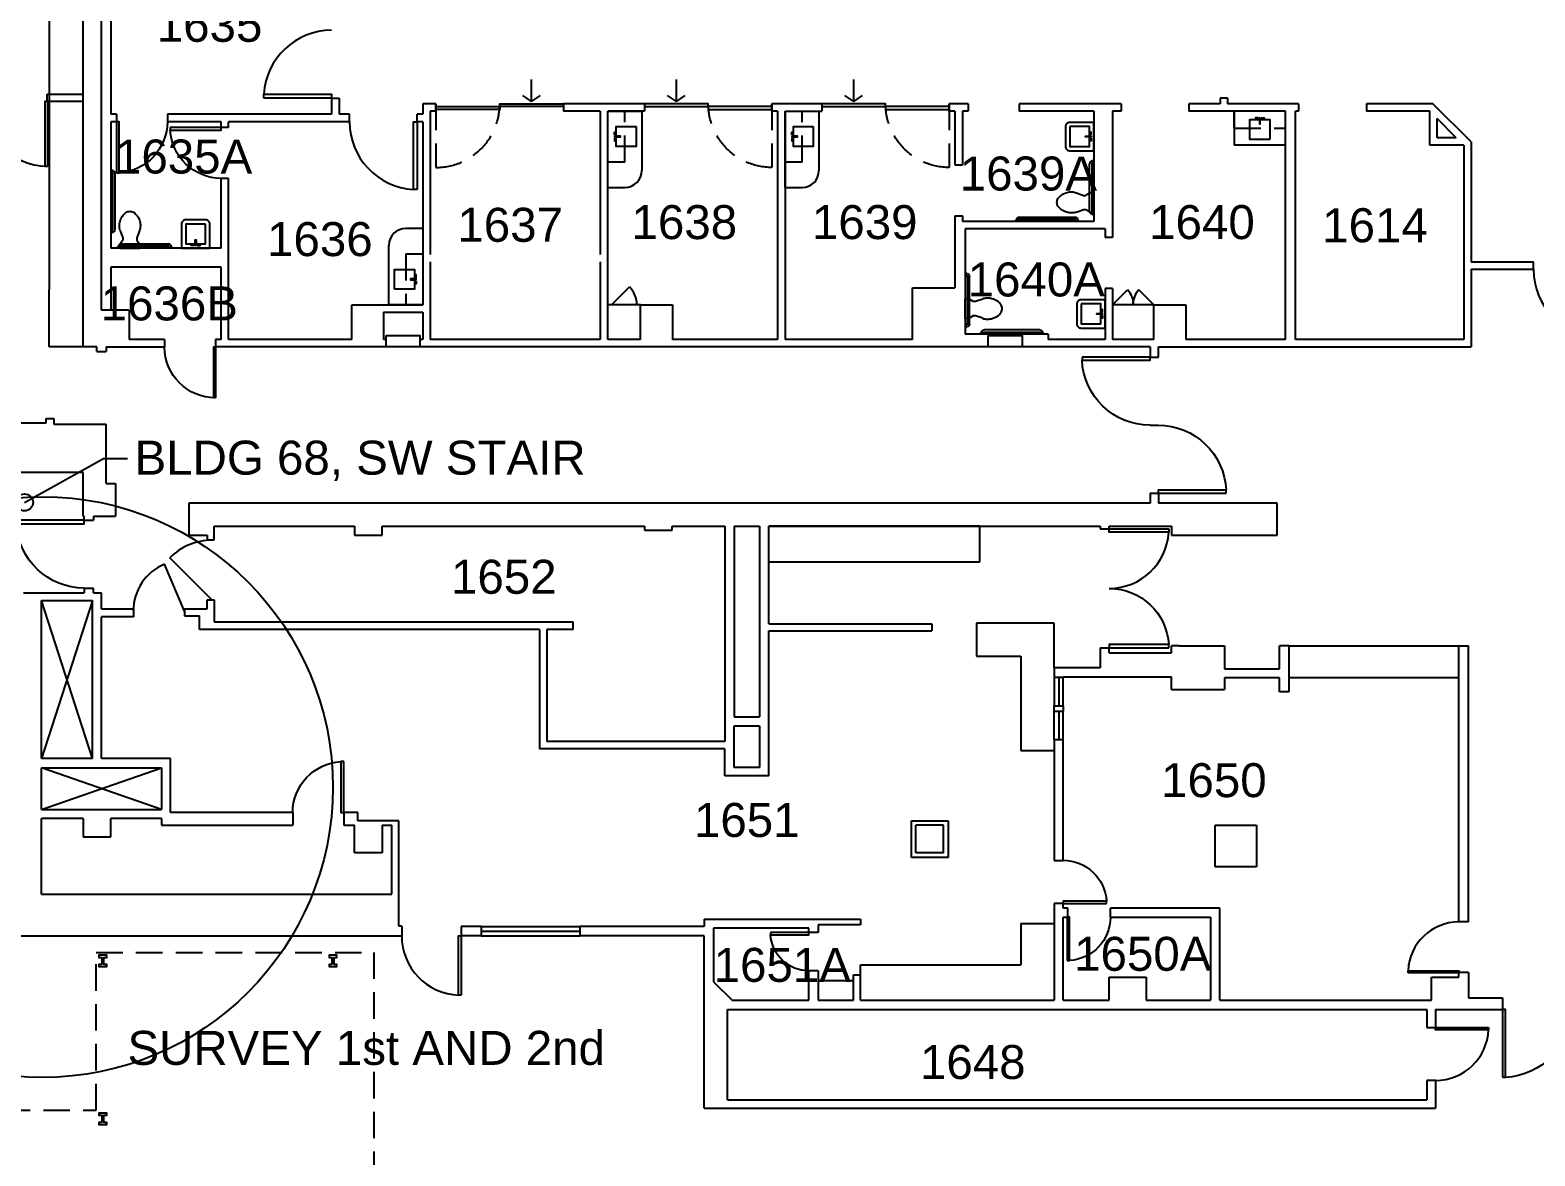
# Model space of a CAD drawing. Header units: inches. Extents: x 283 to 7662, y 1515 to 4754.
# Drawn here: x 1924 to 2987, y 2873 to 3668 of the extents above; entities that cross this region are included whole.
import ezdxf

# ---------------------------------------------------------------- set-up
doc = ezdxf.new("R2010")
doc.units = ezdxf.units.IN
doc.header["$LTSCALE"] = 150
doc.header["$MEASUREMENT"] = 0
doc.linetypes.add('HIDDEN2', pattern=[0.1875, 0.125, -0.0625])
doc.layers.get('0').update_dxf_attribs({"linetype": 'CONTINUOUS'})
doc.layers.get('DEFPOINTS').update_dxf_attribs({"color": 31, "linetype": 'CONTINUOUS'})
for name, color, linetype in [('A-ANNO-TEXT', 4, 'CONTINUOUS'), ('A-ANNO-TEXT-STAIR', 4, 'CONTINUOUS'), ('A-COLS', 5, 'CONTINUOUS'), ('A-DOOR', 2, 'CONTINUOUS'), ('A-FLOR-CASE', 3, 'CONTINUOUS'), ('A-FLOR-CASE-UPPR', 3, 'HIDDEN2'), ('A-FLOR-PFIX', 2, 'CONTINUOUS'), ('A-FLOR-SHAFT', 1, 'CONTINUOUS'), ('A-GLAZ', 2, 'CONTINUOUS'), ('A-GLAZ-SILL', 1, 'CONTINUOUS'), ('A-ROOF-OTLN', 2, 'HIDDEN2'), ('A-WALL-FULL', 6, 'CONTINUOUS')]:
    doc.layers.add(name, color=color, linetype=linetype)
doc.styles.add('ARIAL', font='arial.ttf')
doc.styles.add('AT', font='ARCHTITL.shx', dxfattribs={"width": 0.9})
doc.styles.get("Standard").update_dxf_attribs({"font": 'SIMPLEX.shx', "height": 9})
doc.dimstyles.new('DIM1-4', dxfattribs={"dimscale": 48, "dimtxt": 0.09375, "dimasz": 0.125, "dimexe": 0.125, "dimexo": 0.09375, "dimgap": 0, "dimtad": 1, "dimdec": 6, "dimzin": 7, "dimdsep": 46, "dimlunit": 4, "dimtxsty": 'AT', "dimblk": 'TICK', "dimblk1": 'ARROW', "dimblk2": 'ARROW', "dimsah": 1, "dimcen": 2.25, "dimdle": 1.5, "dimadec": 0, "dimazin": 0, "dimtfac": 1, "dimtdec": 6, "dimtix": 1, "dimtofl": 0, "dimtmove": 2, "dimatfit": 3, "dimldrblk": 'ARROW', "dimfxl": 1, "dimtolj": 1, "dimtzin": 3, "dimarcsym": 0})

# ---------------------------------------------------------------- blocks, each defined once
blk = doc.blocks.new('ICUDOOR')
at = {"linetype": 'HIDDEN2'}
blk.add_line((0, 0), (0, 45), dxfattribs=at)
for q in [(-73.7, -5.9), (-67.5, -17.2), (-61.3, -5.9)]:
    blk.add_line((-67.5, -1.5), q)
for points in [[(-45, 2), (-45, 0), (-90, 0), (-90, 2)], [(0, 4), (0, 2), (-45, 2), (-45, 4)]]:
    blk.add_lwpolyline(points, close=True)
blk.add_arc((0, 0), 45, 90, 180, dxfattribs=at)
blk = doc.blocks.new('SINK-1')
at = {"layer": 'A-FLOR-PFIX'}
for points in [[(0, -7), (0, 7), (14, 7), (14, -7)], [(15.2, -0.3), (15.2, 0.3), (11.1, 0.3), (11.1, -0.3)], [(15.2, 1.1), (15.2, 3.1), (14.8, 3.1), (14.8, 1.1)], [(15.2, -1.1), (15.2, -3.1), (14.8, -3.1), (14.8, -1.1)]]:
    blk.add_lwpolyline(points, close=True, dxfattribs=at)
blk = doc.blocks.new('WC4')
for p, q in [((-7, 0), (7, 0)), ((-7, -2.5), (-7, 0)), ((7, -2.5), (7, 0)), ((-5, -5.6), (-7, -2.5)), ((-6.8, -12.3), (-5, -7.2)), ((-5, -7.2), (-5, -5.6)), ((5, -5.6), (7, -2.5)), ((5, -7.2), (5, -5.6)), ((6.8, -12.3), (5, -7.2))]:
    blk.add_line(p, q)
for centre, radius, start, end in [((3.1, -15.7), 10.5, 161.1646, 180), ((3.1, -15.7), 10.5, 180, 198.8354), ((5.9, -15.7), 13.2, 194.9626, 211.7838), ((-6.5, -15.2), 14, 327.6462, 344.7553), ((-3.1, -15.7), 10.5, 360, 18.8354), ((-0.6, -16.2), 8.05, 341.1646, 3.7754), ((4, -16.2), 11.3, 214.6359, 233.9389), ((0, -20.1), 5.93, 243.2988, 270), ((0, -20.1), 5.93, 270, 296.7012), ((-4, -16.2), 11.3, 306.0611, 325.3641)]:
    blk.add_arc(centre, radius, start, end)
at = {"flags": 9}
for tag, p in [('FU_COLD', (-7, 0)), ('FU_HOT', (-7, -0.1)), ('FU_WASTE', (-7, -0.1)), ('FU_TOTAL', (-7, -0.1)), ('FIXT_CODE', (-7, -0.1))]:
    blk.add_attdef(tag, p, '', height=0.01, dxfattribs=at)
blk = doc.blocks.new('GRAB2PC')
at = {"color": 0}
for p, q in [((0, 55.5), (0.5, 55.5)), ((0.75, 55.25), (0.75, 52.75)), ((0.75, 54.75), (1, 54.75)), ((1, 53.25), (0.75, 53.25)), ((0.5, 52.5), (0, 52.5)), ((1.5, 13.25), (1.5, 52.75)), ((3, 52.75), (3, 13.25)), ((0, 13.5), (0.5, 13.5)), ((0.75, 13.25), (0.75, 10.75)), ((0.75, 12.75), (1, 12.75)), ((1, 11.25), (0.75, 11.25)), ((0.5, 10.5), (0, 10.5)), ((4.5, 0), (4.5, 0.5)), ((4.75, 0.75), (7.25, 0.75)), ((5.25, 0.75), (5.25, 1)), ((6.75, 1), (6.75, 0.75)), ((7.25, 3), (40.75, 3)), ((40.75, 1.5), (7.25, 1.5)), ((7.5, 0.5), (7.5, 0)), ((40.5, 0), (40.5, 0.5)), ((40.75, 0.75), (43.25, 0.75)), ((41.25, 0.75), (41.25, 1)), ((42.75, 1), (42.75, 0.75)), ((43.5, 0.5), (43.5, 0))]:
    blk.add_line(p, q, dxfattribs=at)
for p, q in [((0.75, 55.25), (0.5, 55.5)), ((0.75, 52.75), (0.5, 52.5)), ((0.75, 13.25), (0.5, 13.5)), ((0.75, 10.75), (0.5, 10.5)), ((4.75, 0.75), (4.5, 0.5)), ((7.25, 0.75), (7.5, 0.5)), ((40.75, 0.75), (40.5, 0.5)), ((43.25, 0.75), (43.5, 0.5))]:
    blk.add_line(p, q)
for centre, radius, start, end in [((1, 52.75), 2, 0, 90), ((1, 52.75), 0.5, 0, 90), ((1, 13.25), 0.5, 270, 0), ((1, 13.25), 2, 270, 0), ((7.25, 1), 2, 90, 180), ((7.25, 1), 0.5, 90, 180), ((40.75, 1), 2, 0, 90), ((40.75, 1), 0.5, 0, 90)]:
    blk.add_arc(centre, radius, start, end, dxfattribs=at)
blk = doc.blocks.new('SINK-2')
at = {"layer": 'A-FLOR-PFIX'}
blk.add_lwpolyline([(-20, -7), (-20, 7, -0.414214), (-17, 10), (0, 10), (0, -10), (-17, -10, -0.414214)], format="xyb", close=True, dxfattribs=at)
for points in [[(-17, -7), (-17, 7), (-3, 7), (-3, -7)], [(-1.8, -0.3), (-1.8, 0.3), (-5.9, 0.3), (-5.9, -0.3)], [(-1.8, 1.1), (-1.8, 3.1), (-2.2, 3.1), (-2.2, 1.1)], [(-1.8, -1.1), (-1.8, -3.1), (-2.2, -3.1), (-2.2, -1.1)]]:
    blk.add_lwpolyline(points, close=True, dxfattribs=at)
blk = doc.blocks.new('4DOOR')
blk.add_lwpolyline([(0, 48), (2, 48), (2, 0), (0, 0)], close=True)
blk.add_arc((-0.1, 0), 48.1, 0.0378, 87.5244)
blk = doc.blocks.new('3DOOR')
blk.add_lwpolyline([(0, 36), (2, 36), (2, 0), (0, 0)], close=True)
blk.add_arc((-0.1, -0.04), 36.1, 0.06887, 86.65797)
blk = doc.blocks.new('48-dr')
blk.add_lwpolyline([(0, 48), (2, 48), (2, 0), (0, 0)], close=True)
blk.add_arc((-0.1, 0), 48.1, 0.0423, 87.521)
blk = doc.blocks.new('DOOR48')
blk.add_lwpolyline([(0, 48), (-1.75, 48), (-1.75, 0), (0, 0)], close=True)
blk.add_arc((0, 0), 48, 90, 180)
blk = doc.blocks.new('dr-36')
blk.add_lwpolyline([(0, 36.06), (2, 36.06), (2, 0), (0, 0)], close=True)
blk.add_arc((-0.1, -0.04), 36.17, 0.06887, 86.65797)
blk = doc.blocks.new('ARROW')
for p, q in [((0, 0), (-0.746, 0.132)), ((-0.746, 0.132), (-0.746, -0.132)), ((0, 0), (-0.746, 0.062)), ((0, 0), (-1.278, 0)), ((0, 0), (-0.746, -0.132)), ((0, 0), (-0.746, -0.062))]:
    blk.add_line(p, q)
blk = doc.blocks.new('TICK')
for p, q in [((0.988, 0), (-0.988, 0)), ((-0.223, -0.223), (0.223, 0.223))]:
    blk.add_line(p, q)

msp = doc.modelspace()

# ---------------------------------------------------------------- linework, layer by layer
at = {"layer": 'A-COLS'}
for p, q in [((2549.7, 3087.2), (2549.7, 3106.8)), ((2569.2, 3106.8), (2549.7, 3106.8)), ((2569.2, 3087.2), (2569.2, 3106.8)), ((2569.2, 3087.2), (2549.7, 3087.2))]:
    msp.add_line(p, q, dxfattribs=at)
for points in [[(1974.7, 3008.5), (1972.7, 3008.5), (1972.7, 3007), (1978.2, 3007), (1978.2, 3008.5), (1976.2, 3008.5), (1976.2, 3013.5), (1978.2, 3013.5), (1978.2, 3015), (1972.7, 3015), (1972.7, 3013.5), (1974.7, 3013.5)], [(2137.2, 3008.5), (2135.2, 3008.5), (2135.2, 3007), (2140.7, 3007), (2140.7, 3008.5), (2138.7, 3008.5), (2138.7, 3013.5), (2140.7, 3013.5), (2140.7, 3015), (2135.2, 3015), (2135.2, 3013.5), (2137.2, 3013.5)], [(1974.7, 2897), (1972.7, 2897), (1972.7, 2895.5), (1978.2, 2895.5), (1978.2, 2897), (1976.2, 2897), (1976.2, 2902), (1978.2, 2902), (1978.2, 2903.5), (1972.7, 2903.5), (1972.7, 2902), (1974.7, 2902)]]:
    msp.add_lwpolyline(points, close=True, dxfattribs=at)
at = {"layer": 'A-DOOR'}
for p, q in [((2715, 3389.3), (2720.7, 3389.3)), ((2052.5, 3266), (2022.7, 3295.6)), ((2033, 3257.9), (2019, 3291))]:
    msp.add_line(p, q, dxfattribs=at)
for centre, major_axis, start_param, end_param in [((2052.5, 3266), (-29.7, 29.7), 5.497787, 6.286706), ((2033, 3257.9), (-25.5, 25.5), 5.89815, 7.068583)]:
    msp.add_ellipse(centre, major_axis=major_axis, ratio=1, start_param=start_param, end_param=end_param, dxfattribs=at)
at = {"layer": 'A-FLOR-CASE'}
for p, q in [((2332, 3557), (2332, 3611)), ((2332, 3611), (2356, 3611)), ((2356, 3611), (2356, 3569)), ((2457.2, 3557), (2457.2, 3611)), ((2457.2, 3611), (2481.2, 3611)), ((2481.2, 3611), (2481.2, 3569)), ((2774.5, 3611), (2774.5, 3587)), ((2810.5, 3587), (2774.5, 3587)), ((2332, 3557), (2344, 3557)), ((2457.2, 3557), (2469.2, 3557)), ((2201.5, 3528.2), (2189.5, 3528.2)), ((2201.5, 3528.2), (2201.5, 3474.2)), ((2177.5, 3474.2), (2177.5, 3516.2)), ((2334.6, 3474.2), (2347.4, 3487)), ((2688.5, 3474.2), (2699.1, 3484.8)), ((2717.7, 3474.2), (2707.1, 3484.8)), ((2201.5, 3474.2), (2177.5, 3474.2)), ((2355.2, 3474.2), (2332, 3474.2)), ((2717.7, 3474.2), (2688.5, 3474.2)), ((2594.8, 3318), (2445.8, 3318)), ((2594.8, 3292.8), (2594.8, 3318)), ((2445.8, 3292.8), (2594.8, 3292.8)), ((2647.2, 3249.4), (2592.5, 3249.4)), ((2592.5, 3249.4), (2592.5, 3226.1)), ((2647.2, 3218), (2647.2, 3249.4)), ((2735.5, 3233.5), (2759.5, 3233.5)), ((2813, 3233.5), (2933.2, 3233.5)), ((2592.5, 3226.1), (2623.8, 3226.1)), ((2623.8, 3226.1), (2623.8, 3159.6)), ((2933.2, 3210.8), (2813, 3210.8)), ((2735.5, 3202.5), (2759.5, 3202.5)), ((2623.8, 3159.6), (2647.2, 3159.6)), ((2623.8, 3037.5), (2647.2, 3037.5)), ((2623.8, 3037.5), (2623.8, 3008.2)), ((2510.5, 3008.2), (2623.8, 3008.2)), ((2510.5, 3001.2), (2510.5, 3008.2)), ((2480.5, 2997.2), (2505.5, 2997.2))]:
    msp.add_line(p, q, dxfattribs=at)
for points in [[(2175.4, 3452.5), (2199.4, 3452.5), (2199.4, 3444.5), (2175.4, 3444.5)], [(2600.6, 3452.5), (2624.6, 3452.5), (2624.6, 3444.5), (2600.6, 3444.5)]]:
    msp.add_lwpolyline(points, close=True, dxfattribs=at)
for centre, radius, start, end in [((2344, 3569), 12, 270, 0), ((2469.2, 3569), 12, 270, 0), ((2189.5, 3516.2), 12, 90, 180), ((2334.6, 3474.2), 18, 0, 45), ((2688.5, 3474.2), 14.9, 0, 45), ((2717.7, 3474.2), 14.9, 135, 180)]:
    msp.add_arc(centre, radius, start, end, dxfattribs=at)
at = {"layer": 'A-FLOR-CASE-UPPR'}
for p, q in [((2344, 3575), (2344, 3611)), ((2469.2, 3575), (2469.2, 3611)), ((2774.5, 3599), (2774.5, 3611)), ((2774.5, 3599), (2810.5, 3599)), ((2344, 3575), (2332, 3575)), ((2469.2, 3575), (2457.2, 3575)), ((2189.5, 3510.2), (2189.5, 3474.2)), ((2189.5, 3510.2), (2201.5, 3510.2))]:
    msp.add_line(p, q, dxfattribs=at)
at = {"layer": 'A-FLOR-SHAFT'}
for p, q in [((1968, 3153.8), (1932.2, 3265.5)), ((1968, 3265.5), (1932.2, 3153.8)), ((1932.2, 3118), (2016.8, 3147.3)), ((2016.8, 3118), (1932.2, 3147.3))]:
    msp.add_line(p, q, dxfattribs=at)
at = {"layer": 'A-GLAZ'}
for p, q in [((2650.5, 3211), (2650.5, 3191)), ((2650.5, 3187), (2650.5, 3167)), ((2242.5, 3032), (2312.5, 3032))]:
    msp.add_line(p, q, dxfattribs=at)
msp.add_lwpolyline([(2647.2, 3191), (2653.7, 3191), (2653.7, 3187), (2647.2, 3187)], close=True, dxfattribs=at)
at = {"layer": 'A-GLAZ-SILL'}
for p, q in [((2647.2, 3211), (2647.2, 3191)), ((2653.7, 3191), (2653.7, 3211)), ((2647.2, 3167), (2647.2, 3187)), ((2653.7, 3167), (2653.7, 3187)), ((2242.5, 3035.2), (2312.5, 3035.2)), ((2242.5, 3028.8), (2312.5, 3028.8))]:
    msp.add_line(p, q, dxfattribs=at)
at = {"layer": 'A-ROOF-OTLN'}
msp.add_lwpolyline([(1970.7, 2380), (1970.7, 2490.5), (1977, 2490.5), (1977, 2514), (1970.7, 2514), (1970.7, 2672.5), (1977, 2672.5), (1977, 2696), (1970.7, 2696), (1970.7, 2790.5), (1792.8, 2790.5), (1792.8, 2905.5), (1970.7, 2905.5), (1970.7, 3017), (2166.8, 3017), (2166.8, 2240.5), (1898.8, 2240.5), (1898.8, 2380)], close=True, dxfattribs=at)
at = {"layer": 'A-WALL-FULL'}
for p, q in [((1961.5, 3444.5), (1961.5, 4128.7)), ((1937.5, 3960.5), (1937.5, 3485)), ((1974.5, 3470.5), (1974.5, 3717.8)), ((1981, 3716.7), (1981, 3608.7)), ((1936.1, 3623), (1961.5, 3623)), ((1936.1, 3618), (1936.1, 3623)), ((1936.1, 3618), (1961.5, 3618)), ((2137, 3620.2), (2137, 3608.7)), ((2137, 3620.2), (2142.3, 3620.2)), ((2142.3, 3620.2), (2142.3, 3608.7)), ((2201.5, 3616.2), (2201.5, 3608.7)), ((2210.7, 3616.2), (2201.5, 3616.2)), ((2210.7, 3611), (2210.7, 3616.2)), ((2358, 3616.2), (2300.7, 3616.2)), ((2300.7, 3616.2), (2300.7, 3611)), ((2358, 3616.2), (2358, 3611)), ((2483.2, 3616.2), (2448, 3616.2)), ((2448, 3611), (2448, 3616.2)), ((2483.2, 3616.2), (2483.2, 3611)), ((2586.5, 3616.2), (2573.2, 3616.2)), ((2573.2, 3611), (2573.2, 3616.2)), ((2586.5, 3616.2), (2586.5, 3611)), ((2694.5, 3616.2), (2622.5, 3616.2)), ((2622.5, 3616.2), (2622.5, 3611)), ((2694.5, 3616.2), (2694.5, 3611)), ((2742.5, 3616.2), (2742.5, 3611)), ((2764.6, 3616.2), (2742.5, 3616.2)), ((2769.8, 3620.2), (2764.6, 3620.2)), ((2764.6, 3620.2), (2764.6, 3616.2)), ((2769.8, 3620.2), (2769.8, 3616.2)), ((2819.8, 3616.2), (2769.8, 3616.2)), ((2819.8, 3616.2), (2819.8, 3611)), ((2914.7, 3616.2), (2867.8, 3616.2)), ((2867.8, 3616.2), (2867.8, 3611)), ((2941.8, 3589.2), (2914.7, 3616.2)), ((1985, 3608.7), (1981, 3608.7)), ((1985, 3603.5), (1981, 3603.5)), ((1981, 3603.5), (1981, 3514.2)), ((1985, 3608.7), (1985, 3603.5)), ((2021, 3608.7), (2021, 3603.5)), ((2137, 3608.7), (2021, 3608.7)), ((2059, 3603.5), (2021, 3603.5)), ((2059, 3599.5), (2059, 3603.5)), ((2064.2, 3599.5), (2064.2, 3603.5)), ((2149.5, 3603.5), (2064.2, 3603.5)), ((2149.5, 3608.7), (2142.3, 3608.7)), ((2149.5, 3603.5), (2149.5, 3608.7)), ((2201.5, 3608.7), (2197.5, 3608.7)), ((2197.5, 3603.5), (2197.5, 3608.7)), ((2201.5, 3603.5), (2197.5, 3603.5)), ((2201.5, 3603.5), (2201.5, 3474.2)), ((2206.7, 3611), (2206.7, 3509.8)), ((2210.7, 3611), (2206.7, 3611)), ((2326.7, 3611), (2300.7, 3611)), ((2326.7, 3611), (2326.7, 3509.8)), ((2358, 3611), (2332, 3611)), ((2332, 3449.8), (2332, 3611)), ((2452, 3611), (2448, 3611)), ((2452, 3611), (2452, 3449.8)), ((2457.2, 3611), (2457.2, 3449.8)), ((2457.2, 3611), (2483.2, 3611)), ((2577.2, 3611), (2573.2, 3611)), ((2577.2, 3611), (2577.2, 3573)), ((2582.5, 3611), (2582.5, 3573)), ((2586.5, 3611), (2582.5, 3611)), ((2675.3, 3611), (2622.5, 3611)), ((2675.3, 3611), (2675.3, 3533)), ((2694.5, 3611), (2688.5, 3611)), ((2688.5, 3611), (2688.5, 3521.8)), ((2810.6, 3611), (2742.5, 3611)), ((2810.6, 3449.8), (2810.6, 3611)), ((2817.8, 3449.8), (2817.8, 3611)), ((2819.8, 3611), (2817.8, 3611)), ((2912.5, 3611), (2867.8, 3611)), ((2912.5, 3587), (2912.5, 3611)), ((2931.3, 3592.2), (2917.8, 3605.7)), ((2917.8, 3592.2), (2917.8, 3605.7)), ((2064.2, 3599.5), (2059, 3599.5)), ((2931.3, 3592.2), (2917.8, 3592.2)), ((2936.5, 3587), (2912.5, 3587)), ((2936.5, 3587), (2936.5, 3449.8)), ((2941.8, 3589.2), (2941.8, 3504.5)), ((2577.2, 3573), (2582.5, 3573)), ((2064.2, 3563.5), (2059, 3563.5)), ((2059, 3514.2), (2059, 3563.5)), ((2064.2, 3449.8), (2064.2, 3563.5)), ((2577.2, 3537), (2582.5, 3537)), ((2577.2, 3537), (2577.2, 3486.2)), ((2582.5, 3537), (2582.5, 3533)), ((2675.3, 3533), (2582.5, 3533)), ((2683.3, 3527.8), (2584.5, 3527.8)), ((2584.5, 3527.8), (2584.5, 3453.5)), ((2683.3, 3527.8), (2683.3, 3521.8)), ((2688.5, 3521.8), (2683.3, 3521.8)), ((2059, 3514.2), (1981, 3514.2)), ((1981, 3500.9), (1981, 3470.5)), ((2059, 3500.9), (1981, 3500.9)), ((2059, 3449.8), (2059, 3500.9)), ((2206.7, 3504.5), (2206.7, 3449.8)), ((2326.7, 3504.5), (2326.7, 3449.8)), ((2941.8, 3504.5), (2985.8, 3504.5)), ((2941.8, 3499.3), (2941.8, 3444.5)), ((2941.8, 3499.3), (2985.8, 3499.3)), ((2985.8, 3499.3), (2985.8, 3504.5)), ((2547.2, 3449.8), (2547.2, 3486.2)), ((2547.2, 3486.2), (2577.2, 3486.2)), ((1937.5, 3444.5), (1937.5, 3485)), ((2688.5, 3485.8), (2683.3, 3485.8)), ((2683.3, 3485.8), (2683.3, 3449.8)), ((2688.5, 3485.8), (2688.5, 3449.8)), ((1994, 3470.5), (1974.5, 3470.5)), ((1994, 3470.5), (1994, 3449.8)), ((2151.2, 3449.8), (2151.2, 3474.2)), ((2151.2, 3474.2), (2201.5, 3474.2)), ((2173.7, 3469), (2201.5, 3469)), ((2173.7, 3469), (2173.7, 3449.8)), ((2201.5, 3469), (2201.5, 3449.8)), ((2355.2, 3449.8), (2355.2, 3474.2)), ((2355.2, 3474.2), (2377.7, 3474.2)), ((2377.7, 3474.2), (2377.7, 3449.8)), ((2717.7, 3449.8), (2717.7, 3474.2)), ((2717.7, 3474.2), (2740.2, 3474.2)), ((2740.2, 3474.2), (2740.2, 3449.8)), ((1971.2, 3444.5), (1937.5, 3444.5)), ((1971.2, 3441.2), (1971.2, 3444.5)), ((1977.8, 3444.5), (2019, 3444.5)), ((1977.8, 3444.5), (1977.8, 3441.2)), ((2019, 3449.8), (1994, 3449.8)), ((2019, 3449.8), (2019, 3444.5)), ((2055, 3449.8), (2055, 3444.5)), ((2059, 3449.8), (2055, 3449.8)), ((2175.4, 3444.5), (2055, 3444.5)), ((2151.2, 3449.8), (2064.2, 3449.8)), ((2175.4, 3449.8), (2173.7, 3449.8)), ((2201.5, 3449.8), (2199.4, 3449.8)), ((2206.7, 3444.5), (2199.4, 3444.5)), ((2600.6, 3444.5), (2326.7, 3444.5)), ((2355.2, 3449.8), (2332, 3449.8)), ((2452, 3449.8), (2377.7, 3449.8)), ((2547.2, 3449.8), (2457.2, 3449.8)), ((2643.1, 3453.5), (2584.5, 3453.5)), ((2715, 3444.5), (2624.6, 3444.5)), ((2643.1, 3453.5), (2643.1, 3449.8)), ((2683.3, 3449.8), (2643.1, 3449.8)), ((2717.7, 3449.8), (2688.5, 3449.8)), ((2715, 3444.5), (2715, 3437.2)), ((2721, 3444.5), (2941.8, 3444.5)), ((2721, 3437.2), (2721, 3444.5)), ((2810.6, 3449.8), (2740.2, 3449.8)), ((2936.5, 3449.8), (2817.8, 3449.8)), ((1971.2, 3441.2), (1977.8, 3441.2)), ((2715, 3437.2), (2721, 3437.2)), ((1858, 3390.9), (1935.5, 3390.9)), ((1935.5, 3390.9), (1935.5, 3393.9)), ((1935.5, 3393.9), (1940.8, 3393.9)), ((1940.8, 3393.9), (1940.8, 3389.9)), ((1940.8, 3389.9), (1977.8, 3389.9)), ((1977.8, 3348.1), (1977.8, 3389.9)), ((1961.5, 3355.9), (1877.5, 3355.9)), ((1961.5, 3324.9), (1961.5, 3355.9)), ((1977.8, 3348.1), (1984.3, 3348.1)), ((1984.3, 3348.1), (1984.3, 3324.9)), ((2715, 3341.2), (2721, 3341.2)), ((2715, 3341.2), (2715, 3334.2)), ((2721, 3341.2), (2721, 3334.2)), ((2036.2, 3334.2), (2036.2, 3311.5)), ((2715, 3334.2), (2036.2, 3334.2)), ((2804.8, 3334.2), (2721, 3334.2)), ((2804.8, 3311.5), (2804.8, 3334.2)), ((1961.5, 3324.9), (1962.3, 3324.9)), ((1962.3, 3322.1), (1962.3, 3324.9)), ((1962.3, 3322.1), (1968.8, 3322.1)), ((1968.8, 3324.9), (1984.3, 3324.9)), ((1968.8, 3324.9), (1968.8, 3322.1)), ((2054.1, 3318), (2153.2, 3318)), ((2054.1, 3308.2), (2054.1, 3318)), ((2153.2, 3318), (2153.2, 3311.5)), ((2172.7, 3318), (2358, 3318)), ((2172.7, 3311.5), (2172.7, 3318)), ((2358, 3318), (2358, 3315)), ((2377.5, 3318), (2414.8, 3318)), ((2377.5, 3315), (2377.5, 3318)), ((2414.8, 3318), (2414.8, 3165.8)), ((2421.2, 3318), (2421.2, 3183.4)), ((2421.2, 3318), (2439.2, 3318)), ((2439.2, 3318), (2439.2, 3183.4)), ((2445.8, 3249), (2445.8, 3318)), ((2445.8, 3318), (2679.8, 3318)), ((2679.8, 3318), (2679.8, 3316)), ((2679.8, 3316), (2686.2, 3316)), ((2686.2, 3316), (2686.2, 3318)), ((2686.2, 3318), (2730.2, 3318)), ((2730.2, 3318), (2730.2, 3311.5)), ((2036.2, 3311.5), (2049.2, 3311.5)), ((2049.2, 3311.5), (2049.2, 3308.2)), ((2049.2, 3308.2), (2054.1, 3308.2)), ((2153.2, 3311.5), (2172.7, 3311.5)), ((2358, 3315), (2377.5, 3315)), ((2730.2, 3311.5), (2804.8, 3311.5)), ((1962.3, 3274.1), (1968.8, 3274.1)), ((1962.3, 3274.1), (1962.3, 3270.9)), ((1968.8, 3270.9), (1968.8, 3274.1)), ((1919.3, 3270.9), (1962.3, 3270.9)), ((1932.2, 3265.5), (1968, 3265.5)), ((1932.2, 3153.8), (1932.2, 3265.5)), ((1968, 3153.9), (1932.2, 3265.4)), ((1968, 3265.4), (1932.2, 3153.9)), ((1968, 3153.9), (1968, 3265.5)), ((1968.8, 3270.9), (1974.5, 3270.9)), ((1974.5, 3259.5), (1974.5, 3270.9)), ((2049.2, 3259.5), (2049.2, 3266)), ((2049.2, 3266), (2054.1, 3266)), ((2054.1, 3266), (2054.1, 3250.5)), ((1974.5, 3259.5), (1997, 3259.5)), ((1997, 3254), (1974.5, 3254)), ((1974.5, 3153.8), (1974.5, 3254)), ((1997, 3259.5), (1997, 3254)), ((2033, 3259.5), (2033, 3254.6)), ((2033, 3259.5), (2049.2, 3259.5)), ((2033, 3254.6), (2043.7, 3254.6)), ((2043.7, 3245), (2043.7, 3254.6)), ((2283.9, 3245), (2043.7, 3245)), ((2054.1, 3250.5), (2307.5, 3250.5)), ((2283.9, 3245), (2283.9, 3160.8)), ((2307.5, 3245), (2288.9, 3245)), ((2288.9, 3245), (2288.9, 3165.8)), ((2307.5, 3245), (2307.5, 3250.5)), ((2445.8, 3249), (2560.8, 3249)), ((2445.8, 3141.6), (2445.8, 3244)), ((2445.8, 3244), (2560.8, 3244)), ((2560.8, 3249), (2560.8, 3244)), ((2679.8, 3232), (2679.8, 3218)), ((2679.8, 3232), (2686.2, 3232)), ((2686.2, 3228.5), (2686.2, 3232)), ((2735.5, 3233.5), (2730.2, 3233.5)), ((2730.2, 3228.5), (2730.2, 3233.5)), ((2759.5, 3233.5), (2767.5, 3233.5)), ((2767.5, 3233.5), (2767.5, 3217.2)), ((2806.5, 3217.2), (2806.5, 3233.5)), ((2813, 3233.5), (2806.5, 3233.5)), ((2813, 3233.5), (2813, 3201)), ((2933.2, 3038.5), (2933.2, 3233.5)), ((2933.2, 3233.5), (2939.8, 3233.5)), ((2939.8, 3038.5), (2939.8, 3233.5)), ((2686.2, 3228.5), (2730.2, 3228.5)), ((2647.2, 3218), (2647.2, 3211)), ((2679.8, 3218), (2647.2, 3218)), ((2653.7, 3211), (2647.2, 3211)), ((2653.7, 3211.5), (2730.2, 3211.5)), ((2653.7, 3211), (2653.7, 3211.5)), ((2730.2, 3202.5), (2730.2, 3211.5)), ((2767.5, 3217.2), (2806.5, 3217.2)), ((2806.5, 3210.8), (2767.5, 3210.8)), ((2767.5, 3210.8), (2767.5, 3202.5)), ((2806.5, 3201), (2806.5, 3210.8)), ((2730.2, 3202.5), (2735.5, 3202.5)), ((2759.5, 3202.5), (2767.5, 3202.5)), ((2813, 3201), (2806.5, 3201)), ((2421.2, 3183.4), (2439.2, 3183.4)), ((2421.2, 3147.6), (2421.2, 3176.9)), ((2421.2, 3176.9), (2439.2, 3176.9)), ((2439.2, 3176.9), (2439.2, 3147.6)), ((2414.8, 3160.8), (2283.9, 3160.8)), ((2414.8, 3165.8), (2288.9, 3165.8)), ((2414.8, 3141.6), (2414.8, 3160.8)), ((2653.7, 3167), (2647.2, 3167)), ((2647.2, 3167), (2647.2, 3082)), ((2653.7, 3082), (2653.7, 3167)), ((1968, 3153.8), (1932.2, 3153.8)), ((1932.2, 3147.3), (2016.8, 3147.3)), ((1932.2, 3118), (1932.2, 3147.3)), ((2023.2, 3153.8), (1974.5, 3153.8)), ((2016.8, 3147.3), (2016.8, 3118)), ((2023.2, 3115.7), (2023.2, 3153.8)), ((2439.2, 3147.6), (2421.2, 3147.6)), ((2445.8, 3141.6), (2414.8, 3141.6)), ((1932.2, 3118), (2016.8, 3118)), ((2109.5, 3115.7), (2023.2, 3115.7)), ((2109.5, 3115.7), (2109.5, 3106.8)), ((2155.5, 3115.7), (2145.5, 3115.7)), ((2145.5, 3115.7), (2145.5, 3106.8)), ((2155.5, 3109.8), (2155.5, 3115.7)), ((1932.2, 3058), (1932.2, 3111.5)), ((1961.5, 3111.5), (1932.2, 3111.5)), ((1961.5, 3111.5), (1961.5, 3098.5)), ((1981, 3098.5), (1981, 3111.5)), ((2016.8, 3111.5), (1981, 3111.5)), ((2016.8, 3111.5), (2016.8, 3106.8)), ((2016.8, 3106.8), (2109.5, 3106.8)), ((2145.5, 3106.8), (2153.2, 3106.8)), ((2153.2, 3087.2), (2153.2, 3106.8)), ((2184.5, 3109.8), (2155.5, 3109.8)), ((2172.7, 3106.8), (2172.7, 3087.2)), ((2172.7, 3106.8), (2179.5, 3106.8)), ((2179.5, 3058), (2179.5, 3106.8)), ((2184.5, 3035.5), (2184.5, 3109.8)), ((2546.5, 3110), (2572.5, 3110)), ((2546.5, 3084), (2546.5, 3110)), ((2572.5, 3110), (2572.5, 3084)), ((2761, 3106.8), (2790.2, 3106.8)), ((2761, 3077.5), (2761, 3106.8)), ((2790.2, 3106.8), (2790.2, 3077.5)), ((1961.5, 3098.5), (1981, 3098.5)), ((2172.7, 3087.2), (2153.2, 3087.2)), ((2572.5, 3084), (2546.5, 3084)), ((2647.2, 3082), (2653.7, 3082)), ((2790.2, 3077.5), (2761, 3077.5)), ((1932.2, 3058), (2179.5, 3058)), ((2647.2, 3051.5), (2647.2, 2983.2)), ((2653.7, 3051.5), (2647.2, 3051.5)), ((2653.7, 3048.2), (2653.7, 3051.5)), ((2400.2, 3040.5), (2510.5, 3040.5)), ((2400.2, 3040.5), (2400.2, 3035.2)), ((2510.5, 3040.5), (2510.5, 3036.5)), ((2657, 3048.2), (2653.7, 3048.2)), ((2653.7, 3041.8), (2657, 3041.8)), ((2653.7, 2983.2), (2653.7, 3041.8)), ((2657, 3041.8), (2657, 3048.2)), ((2764.2, 3048.2), (2687, 3048.2)), ((2687, 3041.8), (2687, 3048.2)), ((2687, 3041.8), (2757.8, 3041.8)), ((2757.8, 3041.8), (2757.8, 2983.2)), ((2764.2, 2983.2), (2764.2, 3048.2)), ((2186.5, 3035.5), (2184.5, 3035.5)), ((2186.5, 3035.5), (2186.5, 3028.8)), ((2228.5, 3035.2), (2228.5, 3028.8)), ((2242.5, 3035.2), (2228.5, 3035.2)), ((2242.5, 3035.2), (2242.5, 3028.8)), ((2312.5, 3028.8), (2312.5, 3035.2)), ((2400.2, 3035.2), (2312.5, 3035.2)), ((2474, 3034.2), (2406.8, 3034.2)), ((2406.8, 3034.2), (2406.8, 2996.2)), ((2474, 3031), (2474, 3034.2)), ((2480.5, 3031), (2474, 3031)), ((2480.5, 3036.5), (2480.5, 3031)), ((2510.5, 3036.5), (2480.5, 3036.5)), ((2939.8, 3038.5), (2933.2, 3038.5)), ((1790.5, 3028.8), (2186.5, 3028.8)), ((2242.5, 3028.8), (2228.5, 3028.8)), ((2400.2, 3028.8), (2312.5, 3028.8)), ((2400.2, 2907), (2400.2, 3028.8)), ((2474, 2983.2), (2474, 3004)), ((2480.5, 3004), (2474, 3004)), ((2480.5, 3004), (2480.5, 2983.2)), ((2505.5, 2983.2), (2505.5, 3001.2)), ((2505.5, 3001.2), (2510.5, 3001.2)), ((2510.5, 2983.2), (2510.5, 3001.2)), ((2686.2, 2983.2), (2686.2, 2999.5)), ((2686.2, 2999.5), (2712.2, 2999.5)), ((2712.2, 2999.5), (2712.2, 2983.2)), ((2913.8, 2983.2), (2913.8, 2999.5)), ((2913.8, 2999.5), (2933.2, 2999.5)), ((2933.2, 2999.5), (2933.2, 3002.8)), ((2939.8, 3002.8), (2933.2, 3002.8)), ((2939.8, 3002.8), (2939.8, 2985)), ((2406.8, 2996.2), (2419.8, 2983.2)), ((2416.5, 2913), (2416.5, 2976.8)), ((2416.5, 2976.8), (2910.5, 2976.8)), ((2419.8, 2983.2), (2474, 2983.2)), ((2480.5, 2983.2), (2505.5, 2983.2)), ((2510.5, 2983.2), (2647.2, 2983.2)), ((2653.7, 2983.2), (2686.2, 2983.2)), ((2712.2, 2983.2), (2757.8, 2983.2)), ((2764.2, 2983.2), (2913.8, 2983.2)), ((2910.5, 2976.8), (2910.5, 2964)), ((2916.5, 2976.8), (2916.5, 2964)), ((2916.5, 2976.8), (2964, 2976.8)), ((2939.8, 2985), (2964, 2985)), ((2964, 2985), (2964, 2976.8)), ((2910.5, 2964), (2916.5, 2964)), ((2910.5, 2926.5), (2910.5, 2913)), ((2916.5, 2926.5), (2910.5, 2926.5)), ((2916.5, 2926.5), (2916.5, 2907)), ((2416.5, 2913), (2910.5, 2913)), ((2400.2, 2907), (2916.5, 2907))]:
    msp.add_line(p, q, dxfattribs=at)
for points in [[(2326.7, 3449.8), (2206.7, 3449.8)], [(2332, 3444.5), (2206.7, 3444.5)]]:
    msp.add_lwpolyline(points, dxfattribs=at)
at = {"layer": 'DEFPOINTS'}
msp.add_circle((1932.9, 3133.7), 205, dxfattribs=at)

# ---------------------------------------------------------------- block references
at = {"layer": 'A-DOOR'}
for name, p, xscale, yscale, zscale, rotation in [('dr-36', (2137, 3620.2), 1.327204925441947, 1.327204925441947, 1.327204925441947, 90), ('DOOR48', (1936.3, 3618), -0.9602439071942787, 0.9602439071946782, 0.960243907194253, 179.9998165476014), ('dr-36', (1985, 3603.5), -0.9983014868818372, 0.9983014868818372, 0.9983014868818372, 180), ('dr-36', (2197.5, 3603.5), 1.327204925441947, 1.327204925441947, 1.327204925441947, 180), ('dr-36', (2059, 3599.5), -0.9983014868818372, 0.9983014868818372, 0.9983014868818372, 90), ('DOOR48', (2055, 3444.5), -0.7500003169394702, 0.7500003169394616, 0.7500003169394985, 179.9998343354745), ('48-dr', (2715, 3437.2), -0.9995855499496429, 0.9995855499498703, 0.9995855499496535, 90), ('48-dr', (2720.7, 3341.3), -0.9995855499496429, 0.9995855499498703, 0.9995855499496535, 270), ('dr-36', (1962.3, 3322.2), -1.331068649176359, 1.331068649176359, 1.331068649176471, 90), ('3DOOR', (2686.2, 3316), 1.16666666666606, 1.16666666666606, 1.16666666666606, 270), ('3DOOR', (2686.2, 3232), -1.166666666666402, 1.166666666666629, 1.166666666666174, 270), ('3DOOR', (2653.7, 3051.5), -0.8478253781951253, 0.847825378195239, 0.8478253781949218, 270), ('3DOOR', (2656.5, 3041.8), -0.8478253781951253, 0.847825378195239, 0.8478253781949218, 179.9999999998156), ('3DOOR', (2474, 3031), -0.75, 0.75, 0.7499999999999205, 90), ('48-dr', (2933.2, 3002.6), 0.7477971775448751, 0.7477971775448751, 0.7477971775448751, 90), ('48-dr', (2228.4, 3028.8), 0.8735516799479228, 0.8735516799479228, 0.8735516799479228, 180), ('48-dr', (2916.5, 2964), 0.7812500004351932, 0.7812500004351932, 0.7812500004351932, 270)]:
    msp.add_blockref(name, p, dxfattribs=dict(at, xscale=xscale, yscale=yscale, zscale=zscale, rotation=rotation))
at = {"layer": 'A-DOOR', "rotation": 180}
for name, p in [('ICUDOOR', (2210.7, 3616.2)), ('4DOOR', (3033.8, 3499.3))]:
    msp.add_blockref(name, p, dxfattribs=at)
at = {"layer": 'A-DOOR', "xscale": -1}
for name, p, rotation in [('ICUDOOR', (2448, 3616.2), 180), ('ICUDOOR', (2573.2, 3616.2), 180), ('3DOOR', (2145.5, 3115.7), 359.9999999992314), ('48-dr', (2964, 2976.8), 180)]:
    msp.add_blockref(name, p, dxfattribs=dict(at, rotation=rotation))
at = {"layer": 'A-FLOR-CASE', "rotation": 180}
for p in [(2352, 3593), (2477.2, 3593)]:
    msp.add_blockref('SINK-1', p, dxfattribs=at)
at = {"layer": 'A-FLOR-CASE'}
msp.add_blockref('SINK-1', (2181.5, 3492.2), dxfattribs=at)
at = {"layer": 'A-FLOR-PFIX', "xscale": -1}
for name, p, rotation in [('SINK-2', (2675.3, 3593), 180), ('WC4', (2675.3, 3546.5), 270), ('WC4', (1994.5, 3514.2), 180), ('SINK-2', (2041, 3514.2), 90), ('GRAB2PC', (2584.5, 3453.5), 270), ('SINK-2', (2683.3, 3467.8), 180)]:
    msp.add_blockref(name, p, dxfattribs=dict(at, rotation=rotation))
at = {"layer": 'A-FLOR-PFIX', "rotation": 90}
for name, p in [('SINK-1', (2792.5, 3591)), ('GRAB2PC', (2675.3, 3533)), ('WC4', (2584.5, 3471.5))]:
    msp.add_blockref(name, p, dxfattribs=at)
at = {"layer": 'A-FLOR-PFIX'}
msp.add_blockref('GRAB2PC', (1981, 3514.2), dxfattribs=at)

# ---------------------------------------------------------------- texts
at = {"layer": 'A-ANNO-TEXT', "style": 'ARIAL'}
for s, p in [('1635', (2013.5, 3659.9)), ('1635A', (1984, 3566.9)), ('1639A', (2580.6, 3554.9)), ('1637', (2225.8, 3518.7)), ('1638', (2348.8, 3520.6)), ('1639', (2476.2, 3520.6)), ('1640', (2714.4, 3520.6)), ('1614', (2836.6, 3518.4)), ('1636', (2091.4, 3508.6)), ('1640A', (2586.2, 3480.1)), ('1636B', (1973.9, 3463.2)), ('1652', (2221.3, 3270.2)), ('1650', (2722.8, 3126.6)), ('1651', (2392.9, 3098.5)), ('1651A', (2406.8, 2996.2)), ('1650A', (2661.4, 3004)), ('1648', (2552.5, 2927.6))]:
    msp.add_text(s, height=24, dxfattribs=at).set_placement(p)
at = {"layer": 'A-ANNO-TEXT-STAIR', "style": 'ARIAL'}
msp.add_text('BLDG 68, SW STAIR ', height=24, dxfattribs=at).set_placement((1997.8, 3354.3))
at = {"layer": 'DEFPOINTS', "style": 'ARIAL'}
msp.add_text('SURVEY 1st AND 2nd', height=24, dxfattribs=at).set_placement((1992.8, 2937.6))

# ---------------------------------------------------------------- leaders
at = {"layer": 'A-ANNO-TEXT-STAIR'}
msp.add_leader([(1920.1, 3334.7), (1975.8, 3365.6), (1992.9, 3365.6)], dimstyle='DIM1-4', override={"dimscale": 96, "dimgap": 0, "dimtad": 0, "dimldrblk": 'DotBlank'}, dxfattribs=at)

doc.saveas('drawing.dxf')
